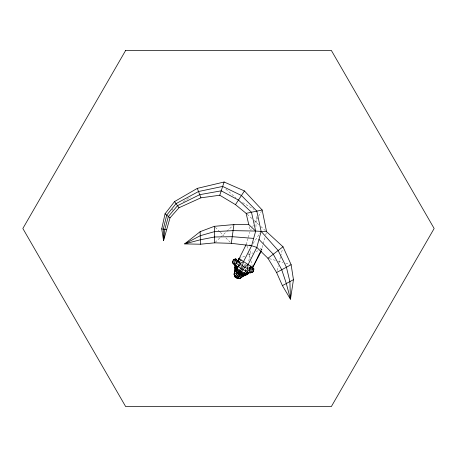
<?xml version="1.0" encoding="UTF-8"?>
<svg xmlns="http://www.w3.org/2000/svg" width="457" height="457" viewBox="0 0 457 457"><rect width="100%" height="100%" fill="white"/><g stroke="black" fill="none" stroke-linecap="round" stroke-linejoin="round"><path stroke-width="0.34" stroke-dasharray="2.29 1.71" d="M255.92 226.798L256.577 215.396M248.774 261.038L250.99 249.196M247.597 272.532L247.843 271.207M277.091 270.481L278.273 265.745M278.947 263.038L280.472 256.948M280.638 256.268L282.5 248.825M264.997 237.72L261.375 250.396M265.688 235.064L266.402 232.35M248.02 238.514L246.46 244.009L247.757 244.438M248.34 237.389L249.842 232.093M250.573 230.157L251.276 228.934M252.681 226.495L253.384 225.272M254.789 222.827L258.302 216.721M258.656 216.115L261.467 211.225M172.009 210.374L172.74 209.152M243.438 266.694L245.409 263.672M253.161 243.421L259.987 233.099M247.643 269.853L248.431 268.842M215.207 242.353L220.263 237.549M220.771 237.063L226.335 231.779M226.838 231.299L232.904 225.535M183.348 201.754L190.346 197.036M238.982 258.542L244.906 256.12M248.197 254.778L252.807 252.892M256.097 251.55L258.068 250.739M260.701 249.665L262.021 249.128L261.387 250.367L262.021 249.128L258.776 248.06M269.322 258.673L275.451 260.37M278.176 261.124L282.946 262.438M285.676 263.192L289.761 264.323M246.643 271.424L247.951 271.829M242.604 202.56L253.858 209.34M245.152 264.072L246.249 264.786M244.615 264.889L245.797 265.66M237.143 262.484L238.297 263.238M246.934 268.887L248.088 269.641M240.131 265.608L241.256 266.345M246.711 271.23L247.803 271.944L247.168 271.224M225.827 189.147L235.823 197.79M247.18 214.299L251.898 218.526M253.995 220.405L258.713 224.633M260.81 226.512L265.528 230.739M215.338 227.329L219.834 231.83M220.331 232.327L223.827 235.835M225.827 237.834L230.322 242.336M247.523 268.15L248.094 269.876M246.991 246.026L248.06 250.053M248.774 252.738L250.196 258.114M250.91 260.798L252.333 266.168M249.254 226.638L250.065 230.1"/><path stroke-width="0.69" d="M238.8 271.378L238.508 274.303L241.296 272.366L240.856 271.435L238.434 274.257L239.097 270.927L240.125 270.955L238.508 274.303L241.296 272.366L240.565 271.886L240.856 271.435L238.508 274.303L239.097 270.927L238.508 274.303L239.377 273.423L239.811 273.703L240.999 272.818M235.058 265.34L235.155 270.595L234.19 274.537L235.001 276.953L237.412 278.53L240.445 278.284C242.61 275.919 245.775 275.457 248.26 273.629C245.558 275.417 242.261 275.851 239.954 278.302L235.612 276.022L234.013 274.074C235.309 271.144 234.47 268.059 235.149 265.054L235.058 265.34C237.417 270.041 242.776 273.549 248.031 273.829L249.088 272.646M239.502 273.12L239.679 272.858L239.811 273.703L238.434 274.257L238.64 272.555L239.297 272.606L239.12 272.869M231.322 243.335L233.921 224.576L248.768 224.576L255.674 231.071L266.574 231.682L283.009 246.797L291.126 264.7L293.457 279.678L290.469 299.221L282.403 285.619L276.582 272.515L267.956 258.296L256.834 247.42L251.647 245.717L231.322 243.335L214.704 242.833L200.429 244.221L184.622 243.895L200.155 231.676L214.339 226.324L233.921 224.576M248.808 224.741L246.134 213.356L235.464 204.633L219.771 195.236L200.926 197.818L179.001 207.741L170.01 217.84L163.566 240.576L163.275 229.151L166.702 215.156L176.025 203.639L198.515 191.523L222.668 186.416L241.445 195.493L256.823 211.123L261.124 231.373L256.834 247.42L248.117 264.523L247.551 268.585C243.975 266.871 239.445 264.609 238.126 260.644L246.163 244.586M235.001 276.953L236.566 274.691L236.36 272.069L236.715 269.99L235.909 267.008L236.418 265.808M247.471 268.019L249.562 268.168L252.275 267.048L253.898 268.984L253.395 271.641L250.402 272.88L246.334 272.88L245.575 270.578L245.826 269.247M241.896 277.159L238.857 276.194L236.566 274.691L242.359 265.706L243.547 261.535L251.647 245.717L255.674 231.071L251.476 212.242L238.451 200.063L221.222 190.826L199.72 194.671L177.516 205.69L168.353 216.498L164.828 229.403L163.566 240.576L161.715 228.906L165.046 213.813L174.54 201.588L197.31 188.375L224.119 182.006L244.432 190.929L262.169 210.009L266.574 231.682M235.406 277.216L234.749 276.205M243.672 275.822L239.765 274.726L236.36 272.069L235.452 268.733L235.909 267.008M238.217 261.381L238.982 258.542L252.687 267.516L261.061 251.019L252.687 267.516M249.882 267.933L250.402 266.02M239.936 273.406L238.434 274.257L238.743 273.343L239.811 273.703L241.296 272.366M219.771 195.236L224.119 182.006M237.526 261.364L238.348 260.439L238.982 258.542L239.08 259.599M235.761 258.799L234.075 263.615L234.332 264.689L236.606 263.609L237.451 261.198L237.314 260.416L235.761 258.799L233.361 259.587L232.516 261.992L232.904 263.363L237.543 267.031L239.565 265.351L239.988 264.146M238.982 265.169L237.377 268.63L238.4 271.761L235.452 268.733L234.744 267.248M235.886 265.031L235.412 266.248L235.452 268.733M239.331 273.389L238.434 274.257L240.125 270.955L239.828 271.407M259.17 254.709L261.073 250.984M257.297 258.319L259.782 253.538M248.117 264.523L244.769 267.282L237.412 278.53M238.594 274.166L239.468 273.286M235.464 204.633L244.432 190.929M236.206 277.742L238.657 273.994M240.502 271.172L243.564 266.494M237.354 261.598L238.348 260.439M238.857 276.194L244.763 274.828L247.054 272.772M248.442 272.486L247.054 273.869L244.763 274.828L240.81 273.337L244.089 273.023L245.992 271.218L240.668 268.299L238.268 266.163M238.685 262.118L241.267 260.039M267.956 258.296L283.009 246.797M237.006 278.262L238.194 278.462M241.342 275.325L243.101 274.171L246.163 273.714M240.056 263.678L243.547 261.535M251.401 267.574L252.275 267.048L253.395 271.641L250.402 272.88L249.065 270.824L249.562 268.168L251.401 267.574L250.042 267.574M276.582 272.515L291.126 264.7M282.403 285.619L293.457 279.678M246.334 272.88L247.597 272.532M246.134 213.356L262.169 210.009M246.409 274.88L244.763 274.828M239.765 274.726L243.101 274.171M233.361 259.587L235.315 259.273L237.314 260.416L236.475 262.821L236.606 263.609L239.565 265.351M250.91 272.355L252.235 272.286M240.445 278.284L237.571 278.29L236.366 277.502M255.674 231.071L233.081 230.631L214.459 231.653L200.246 235.726L184.622 243.895L200.332 239.776L214.573 236.983L232.242 236.692L253.658 238.394M239.154 273.657L239.759 273.669M245.575 270.578L249.065 270.824L252.652 268.379L253.898 268.984M161.715 228.906L166.382 229.648M249.699 245.078L250.996 245.5M237.451 261.198L240.411 262.941M237.543 267.031L232.904 263.363M238.64 272.555L239.245 272.572L239.988 273.435M238.463 272.823L238.897 273.103M237.086 260.656L238.691 261.827M165.046 213.813L170.01 217.84M236.566 274.691L234.464 272.292M258.976 239.399L273.286 254.223L281.735 269.744L286.316 283.511L290.469 299.221L289.887 281.598L286.43 267.219L278.147 250.51L261.124 231.373M236.36 272.069L234.972 270.133M174.54 201.588L179.001 207.741M234.013 274.074L235.161 276.714M197.31 188.375L200.926 197.818M236.715 269.99L237.549 273.269M214.339 226.324L214.704 242.833M200.155 231.676L200.429 244.221M236.418 269.699L236.2 271.018L235.778 269.059L236.115 268.63L236.418 269.699M250.162 267.762L249.665 270.418L251.281 272.355L252.652 268.379L250.162 267.762M244.592 274.183L244.335 274.657L242.37 275.057L244.592 274.183M125.675 50.401L22.85 228.5L125.675 406.599L331.325 406.599L434.15 228.5L331.325 50.401L125.675 50.401M235.315 259.273L232.516 261.992L234.075 263.615L236.475 262.821L235.315 259.273"/></g></svg>
